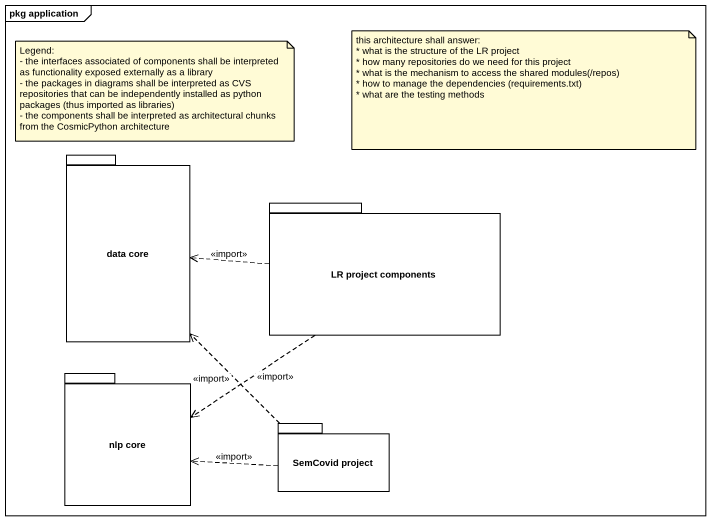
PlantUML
@startuml
mainframe pkg application
package "data core" as data_core {
}
package "LR project components" as LR_project_components {
}
package "nlp core" as nlp_core {
}
package "SemCovid project" as SemCovid_project {
}
LR_project_components .left.> data_core : <<import>>
LR_project_components ..> nlp_core : <<import>>
SemCovid_project .up.> data_core : <<import>>
SemCovid_project .left.> nlp_core : <<import>>
note as N1
  this architecture shall answer:
  * what is the structure of the LR project
  * how many repositories do we need for this project
  * what is the mechanism to access the shared modules(/repos)
  * how to manage the dependencies (requirements.txt)
  * what are the testing methods
end note
note as N2
  Legend:
  - the interfaces associated of components shall be interpreted as functionality exposed externally as a library
  - the packages in diagrams shall be interpreted as CVS repositories that can be independently installed as python packages (thus imported as libraries)
  - the components shall be interpreted as architectural chunks from the CosmicPython architecture
end note
@enduml
